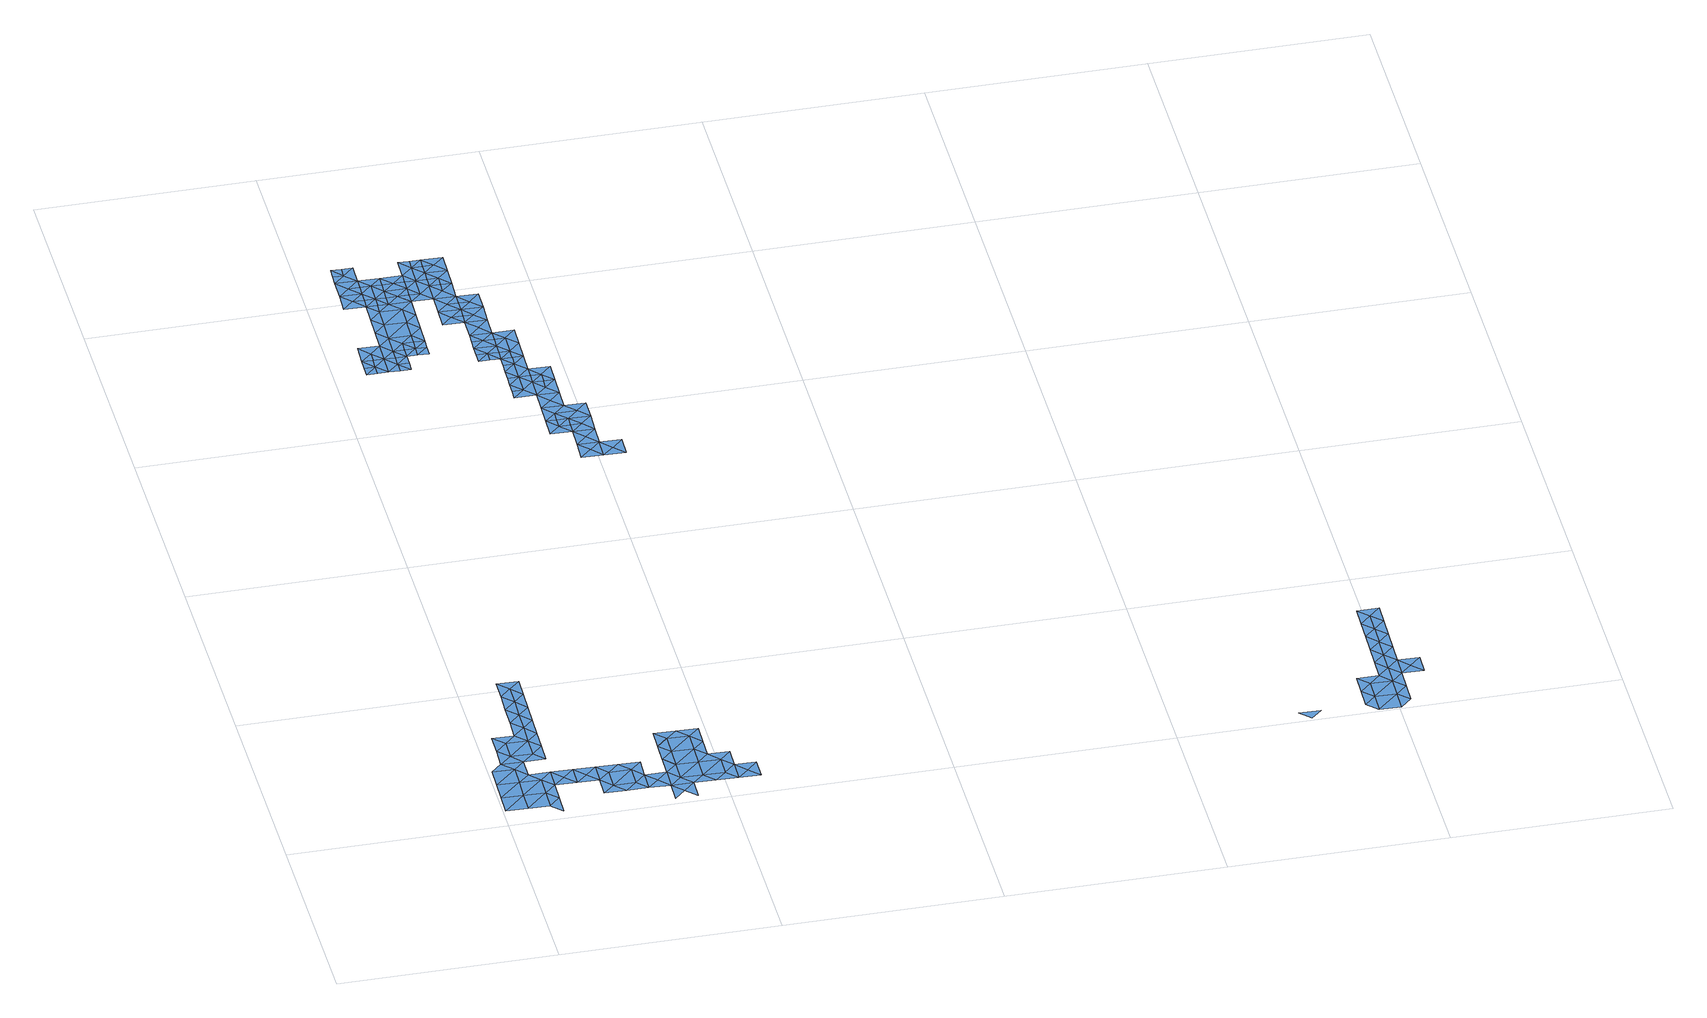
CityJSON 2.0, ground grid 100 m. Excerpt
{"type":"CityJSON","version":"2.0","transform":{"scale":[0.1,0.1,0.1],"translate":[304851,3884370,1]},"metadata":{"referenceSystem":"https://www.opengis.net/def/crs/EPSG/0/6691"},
"CityObjects":{
"waterbody1":{"type":"WaterBody","attributes":{"name":"静岡県第4次地震被害想定（元禄型関東地震）","種類":"3","津波浸水想定.浸水ランクフィールド":"Tsunami_rank.xml","津波浸水想定.浸水ランク":"1","class":"1140"},"geometry":[{"type":"MultiSurface","lod":"1","boundaries":[[[0,1,2]],[[2,3,0]],[[1,4,2]],[[5,0,3]],[[6,7,8]],[[8,5,6]],[[5,3,6]],[[9,10,4]],[[2,4,10]],[[11,6,3]],[[10,12,2]],[[7,13,14]],[[12,11,3]],[[3,2,12]],[[15,16,14]],[[13,15,14]],[[7,17,13]],[[7,6,17]],[[17,6,11]],[[18,9,19]],[[10,9,18]],[[10,20,12]],[[20,10,18]],[[21,16,15]],[[22,11,12]],[[13,23,15]],[[13,17,24]],[[12,20,22]],[[15,23,21]],[[13,24,23]],[[17,25,24]],[[22,20,26]],[[27,26,20]],[[23,28,21]],[[29,21,28]],[[23,24,30]],[[24,25,30]],[[31,32,29]],[[28,31,29]],[[22,26,33]],[[23,34,28]],[[34,23,30]],[[26,27,33]],[[31,35,32]],[[34,36,28]],[[37,32,35]],[[31,28,36]],[[33,27,38]],[[35,39,37]],[[40,35,31]],[[37,39,41]],[[40,31,36]],[[38,27,42]],[[33,38,43]],[[44,35,40]],[[39,35,44]],[[38,42,43]],[[42,45,46]],[[41,39,47]],[[45,48,46]],[[47,39,44]],[[49,42,46]],[[43,42,49]],[[48,50,46]],[[51,43,49]],[[52,51,49]],[[49,46,52]],[[53,50,48]],[[46,50,52]],[[54,52,50]],[[52,55,51]],[[50,53,54]],[[54,55,52]],[[53,56,54]],[[53,57,56]],[[56,58,54]],[[57,58,56]],[[57,59,60]],[[60,61,57]],[[58,57,62]],[[63,61,60]],[[58,64,65]],[[62,57,61]],[[64,66,65]],[[58,62,64]],[[67,68,66]],[[66,69,67]],[[66,64,69]],[[70,68,67]],[[70,71,68]],[[62,61,72]],[[67,69,70]],[[64,62,73]],[[62,72,73]],[[61,74,72]],[[70,75,71]],[[69,64,76]],[[76,64,73]],[[74,77,72]],[[78,75,70]],[[70,69,78]],[[78,69,76]],[[76,73,79]],[[73,72,80]],[[81,77,74]],[[80,72,77]],[[78,82,75]],[[79,73,80]],[[78,76,83]],[[76,79,83]],[[81,84,77]],[[80,85,79]],[[78,83,82]],[[80,77,84]],[[86,84,81]],[[80,84,85]],[[87,86,81]],[[84,86,88]],[[87,88,86]]]}]},
"waterbody2":{"type":"WaterBody","attributes":{"name":"静岡県第4次地震被害想定（元禄型関東地震）","種類":"3","津波浸水想定.浸水ランクフィールド":"Tsunami_rank.xml","津波浸水想定.浸水ランク":"2","class":"1140"},"geometry":[{"type":"MultiSurface","lod":"1","boundaries":[[[89,90,91]],[[92,93,89]],[[94,95,96]],[[97,89,93]],[[97,96,89]],[[96,90,89]],[[94,98,95]],[[99,90,95]],[[98,100,95]],[[100,101,95]],[[95,90,96]],[[101,99,95]],[[89,102,92]],[[91,102,89]]]}]},
"waterbody3":{"type":"WaterBody","attributes":{"name":"静岡県第4次地震被害想定（元禄型関東地震）","種類":"3","津波浸水想定.浸水ランクフィールド":"Tsunami_rank.xml","津波浸水想定.浸水ランク":"1","class":"1140"},"geometry":[{"type":"MultiSurface","lod":"1","boundaries":[[[103,104,105]],[[106,107,108]],[[107,106,109]],[[105,110,109]],[[105,109,103]],[[110,105,111]],[[110,112,107]],[[111,105,104]],[[112,108,107]],[[107,109,110]]]}]},
"waterbody4":{"type":"WaterBody","attributes":{"name":"静岡県第4次地震被害想定（元禄型関東地震）","種類":"3","津波浸水想定.浸水ランクフィールド":"Tsunami_rank.xml","津波浸水想定.浸水ランク":"1","class":"1140"},"geometry":[{"type":"MultiSurface","lod":"1","boundaries":[[[113,114,115]],[[116,117,118]],[[119,118,120]],[[119,121,118]],[[119,122,121]],[[123,122,119]],[[123,124,122]],[[125,124,123]],[[126,124,125]],[[126,104,124]],[[127,114,128]],[[129,114,127]],[[130,114,129]],[[131,132,133]],[[132,134,133]],[[125,134,132]],[[125,123,134]],[[134,123,135]],[[136,125,132]],[[127,136,132]],[[127,132,137]],[[133,134,135]],[[137,132,131]],[[127,137,129]],[[104,138,124]],[[130,115,114]],[[139,140,121]],[[118,141,116]],[[119,120,135]],[[121,141,118]],[[135,123,119]],[[138,122,124]],[[121,142,141]],[[120,118,117]],[[138,139,122]],[[140,142,121]],[[143,144,140]],[[98,144,143]],[[98,94,144]],[[142,93,145]],[[113,128,114]],[[145,141,142]],[[97,93,142]],[[142,96,97]],[[140,96,142]],[[144,96,140]],[[96,144,94]],[[122,139,121]]]}]},
"waterbody5":{"type":"WaterBody","attributes":{"name":"静岡県第4次地震被害想定（元禄型関東地震）","種類":"3","津波浸水想定.浸水ランクフィールド":"Tsunami_rank.xml","津波浸水想定.浸水ランク":"2","class":"1140"},"geometry":[{"type":"MultiSurface","lod":"1","boundaries":[[[146,108,147]],[[147,148,146]],[[146,149,150]],[[146,148,149]],[[150,106,146]],[[108,146,106]]]}]},
"waterbody6":{"type":"WaterBody","attributes":{"name":"静岡県第4次地震被害想定（元禄型関東地震）","種類":"3","津波浸水想定.浸水ランクフィールド":"Tsunami_rank.xml","津波浸水想定.浸水ランク":"2","class":"1140"},"geometry":[{"type":"MultiSurface","lod":"1","boundaries":[[[116,151,117]],[[116,141,151]],[[141,145,151]],[[152,153,154]],[[152,117,151]],[[153,152,151]],[[153,151,93]],[[145,93,151]]]}]},
"waterbody7":{"type":"WaterBody","attributes":{"name":"静岡県第4次地震被害想定（元禄型関東地震）","種類":"3","津波浸水想定.浸水ランクフィールド":"Tsunami_rank.xml","津波浸水想定.浸水ランク":"2","class":"1140"},"geometry":[{"type":"MultiSurface","lod":"1","boundaries":[[[155,156,110]],[[112,156,108]],[[155,125,136]],[[112,110,156]],[[113,108,156]],[[128,113,156]],[[111,104,155]],[[110,111,155]],[[155,104,126]],[[126,125,155]],[[136,127,155]],[[156,155,127]],[[128,156,127]]]}]},
"waterbody8":{"type":"WaterBody","attributes":{"name":"静岡県第4次地震被害想定（元禄型関東地震）","種類":"3","津波浸水想定.浸水ランクフィールド":"Tsunami_rank.xml","津波浸水想定.浸水ランク":"1","class":"1140"},"geometry":[{"type":"MultiSurface","lod":"1","boundaries":[[[157,158,159]],[[158,160,159]],[[161,157,159]],[[161,159,162]],[[159,163,162]],[[160,163,159]]]}]},
"waterbody9":{"type":"WaterBody","attributes":{"name":"静岡県第4次地震被害想定（元禄型関東地震）","種類":"3","津波浸水想定.浸水ランクフィールド":"Tsunami_rank.xml","津波浸水想定.浸水ランク":"2","class":"1140"},"geometry":[{"type":"MultiSurface","lod":"1","boundaries":[[[130,129,164]],[[165,166,115]],[[167,168,169]],[[168,167,170]],[[171,172,173]],[[174,166,165]],[[171,173,175]],[[168,171,175]],[[168,175,169]],[[176,164,177]],[[131,133,177]],[[164,129,177]],[[172,178,173]],[[179,175,173]],[[170,171,168]],[[177,133,179]],[[178,179,173]],[[178,180,179]],[[178,181,180]],[[180,176,179]],[[180,182,176]],[[179,176,177]],[[176,183,164]],[[183,184,164]],[[174,165,185]],[[137,131,177]],[[129,137,177]],[[130,164,115]],[[115,164,165]],[[184,165,164]],[[186,165,184]],[[186,185,165]],[[180,181,182]]]}]},
"waterbody10":{"type":"WaterBody","attributes":{"name":"静岡県第4次地震被害想定（元禄型関東地震）","種類":"3","津波浸水想定.浸水ランクフィールド":"Tsunami_rank.xml","津波浸水想定.浸水ランク":"2","class":"1140"},"geometry":[{"type":"MultiSurface","lod":"1","boundaries":[[[187,188,189]],[[187,189,190]],[[191,192,193]],[[193,192,194]],[[195,190,189]],[[191,190,192]],[[190,195,192]],[[193,196,167]],[[192,195,197]],[[195,189,198]],[[199,189,188]],[[197,194,192]],[[196,194,200]],[[196,200,167]],[[198,189,201]],[[199,201,189]],[[193,194,196]]]}]},
"waterbody11":{"type":"WaterBody","attributes":{"name":"静岡県第4次地震被害想定（元禄型関東地震）","種類":"3","津波浸水想定.浸水ランクフィールド":"Tsunami_rank.xml","津波浸水想定.浸水ランク":"2","class":"1140"},"geometry":[{"type":"MultiSurface","lod":"1","boundaries":[[[202,203,204]],[[205,204,203]],[[158,206,160]],[[157,161,207]],[[161,208,207]],[[161,209,208]],[[161,210,209]],[[211,208,209]],[[212,213,214]],[[212,215,213]],[[215,216,213]],[[216,217,218]],[[217,219,218]],[[220,218,219]],[[218,220,221]],[[221,220,222]],[[222,220,201]],[[223,214,205]],[[224,201,220]],[[205,225,223]],[[226,224,220]],[[227,225,206]],[[163,206,225]],[[208,228,207]],[[207,158,157]],[[206,163,160]],[[210,211,209]],[[158,229,206]],[[228,229,158]],[[228,230,229]],[[230,227,229]],[[223,227,214]],[[228,158,207]],[[229,227,206]],[[225,227,223]],[[205,216,204]],[[231,202,204]],[[232,231,218]],[[204,218,231]],[[214,213,205]],[[213,216,205]],[[216,218,204]],[[220,219,226]],[[218,221,232]]]}]},
"waterbody12":{"type":"WaterBody","attributes":{"name":"静岡県第4次地震被害想定（元禄型関東地震）","種類":"3","津波浸水想定.浸水ランクフィールド":"Tsunami_rank.xml","津波浸水想定.浸水ランク":"1","class":"1140"},"geometry":[{"type":"MultiSurface","lod":"1","boundaries":[[[233,234,235]],[[235,210,233]],[[210,235,211]],[[236,211,237]],[[238,236,237]],[[234,238,237]],[[234,237,211]],[[235,234,211]]]}]},
"waterbody13":{"type":"WaterBody","attributes":{"name":"静岡県第4次地震被害想定（元禄型関東地震）","種類":"3","津波浸水想定.浸水ランクフィールド":"Tsunami_rank.xml","津波浸水想定.浸水ランク":"3","class":"1140"},"geometry":[{"type":"MultiSurface","lod":"1","boundaries":[[[239,184,240]],[[240,184,241]],[[242,185,239]],[[241,184,183]],[[239,186,184]],[[181,240,241]],[[183,176,241]],[[182,241,176]],[[182,181,241]],[[240,242,239]],[[239,185,186]]]}]},
"waterbody14":{"type":"WaterBody","attributes":{"name":"静岡県第4次地震被害想定（元禄型関東地震）","種類":"3","津波浸水想定.浸水ランクフィールド":"Tsunami_rank.xml","津波浸水想定.浸水ランク":"3","class":"1140"},"geometry":[{"type":"MultiSurface","lod":"1","boundaries":[[[243,200,244]],[[167,200,243]],[[170,243,171]],[[170,167,243]],[[172,171,245]],[[244,245,171]],[[244,246,245]],[[178,172,245]],[[243,244,171]],[[178,245,246]]]}]},
"waterbody15":{"type":"WaterBody","attributes":{"name":"静岡県第4次地震被害想定（元禄型関東地震）","種類":"3","津波浸水想定.浸水ランクフィールド":"Tsunami_rank.xml","津波浸水想定.浸水ランク":"3","class":"1140"},"geometry":[{"type":"MultiSurface","lod":"1","boundaries":[[[195,198,247]],[[198,201,247]],[[197,195,248]],[[195,247,248]],[[248,247,249]],[[194,197,248]],[[226,249,247]],[[226,247,224]],[[201,224,247]],[[249,250,248]],[[194,248,250]]]}]},
"waterbody16":{"type":"WaterBody","attributes":{"name":"静岡県第4次地震被害想定（元禄型関東地震）","種類":"3","津波浸水想定.浸水ランクフィールド":"Tsunami_rank.xml","津波浸水想定.浸水ランク":"3","class":"1140"},"geometry":[{"type":"MultiSurface","lod":"1","boundaries":[[[216,251,217]],[[252,251,212]],[[251,216,215]],[[215,212,251]],[[251,252,219]],[[219,217,251]]]}]},
"waterbody17":{"type":"WaterBody","attributes":{"name":"静岡県第4次地震被害想定（元禄型関東地震）","種類":"3","津波浸水想定.浸水ランクフィールド":"Tsunami_rank.xml","津波浸水想定.浸水ランク":"1","class":"1140"},"geometry":[{"type":"MultiSurface","lod":"1","boundaries":[[[253,254,255]],[[256,254,253]],[[256,257,254]],[[257,258,254]],[[257,259,258]],[[258,259,260]],[[259,261,260]],[[262,263,264]],[[265,266,267]],[[268,254,258]],[[260,269,270]],[[260,271,269]],[[254,268,255]],[[255,262,264]],[[272,273,274]],[[273,275,274]],[[276,277,256]],[[276,278,277]],[[261,279,271]],[[271,279,280]],[[279,281,280]],[[280,281,282]],[[283,263,284]],[[270,258,260]],[[258,270,268]],[[271,285,269]],[[283,264,263]],[[272,274,286]],[[274,275,253]],[[256,253,275]],[[256,277,257]],[[257,277,278]],[[260,261,271]],[[271,280,285]],[[280,282,285]],[[286,283,284]],[[286,274,283]],[[274,253,283]],[[283,253,264]],[[253,255,264]]]}]}
},
"vertices":[
[12,207,6],[10,107,6],[112,204,6],[115,304,6],[110,104,6],[15,307,6],[117,404,6],[68,456,6],[17,407,6],[210,102,6],[212,202,6],[166,353,6],[215,302,6],[120,504,6],[71,556,6],[122,604,6],[73,656,6],[168,453,6],[261,151,6],[258,51,6],[263,251,6],[173,653,6],[266,351,6],[222,602,6],[220,502,6],[268,451,6],[315,299,6],[363,248,6],[225,702,6],[176,753,6],[271,551,6],[227,802,6],[178,853,6],[366,348,6],[273,651,6],[230,902,6],[276,751,6],[181,953,6],[415,297,6],[232,1002,6],[278,851,6],[183,1053,6],[463,246,6],[466,346,6],[281,951,6],[461,146,6],[512,194,6],[283,1051,6],[561,143,6],[515,294,6],[612,192,6],[566,343,6],[615,292,6],[661,141,6],[663,241,6],[666,341,6],[712,189,6],[761,138,5],[763,238,6],[758,38,5],[809,87,5],[861,136,5],[812,187,5],[858,36,5],[814,287,5],[766,338,6],[766,338,5],[768,438,5],[768,438,6],[817,387,5],[820,487,5],[771,538,6],[912,184,5],[914,284,5],[961,133,5],[871,535,5],[917,384,5],[1012,182,5],[919,484,5],[966,333,5],[1014,282,5],[1061,131,5],[971,533,5],[968,433,5],[1063,231,5],[1066,330,5],[1112,179,5],[1161,128,5],[1163,228,5],
[295,3501,9],[244,3453,9],[294,3451,9],[345,3500,9],[346,3550,9],[196,3554,9],[195,3504,9],[246,3553,9],[296,3551,9],[146,3555,9],[194,3454,9],[145,3505,8],[144,3455,8],[344,3450,9],
[156,3955,10],[256,3953,10],[207,4004,10],[161,4155,10],[210,4104,10],[261,4153,10],[159,4055,10],[259,4053,10],[257,4003,10],[260,4103,10],
[361,4150,10],[410,4099,10],[461,4148,11],[399,3649,9],[449,3648,9],[400,3699,9],[402,3799,9],[451,3748,9],[300,3701,9],[302,3801,10],[405,3899,10],[305,3901,10],[356,3950,10],[306,3951,10],[359,4050,10],[360,4100,10],[459,4048,11],[460,4098,11],[457,3998,11],[407,3999,11],[456,3948,11],[456,3948,10],[454,3848,9],[357,4000,10],[459,4047,11],[254,3853,10],[251,3753,9],[249,3653,9],[349,3650,9],[297,3601,9],[149,3655,9],[197,3604,9],[347,3600,9],
[212,4204,10],[264,4253,10],[214,4254,10],[164,4255,10],[162,4205,10],
[397,3599,9],[447,3598,9],[396,3549,9],[446,3548,9],
[307,4001,10],[310,4101,10],
[930,2885,10],[931,2935,10],[880,2886,10],[881,2936,10],[928,2835,10],[828,2838,10],[831,2938,10],
[510,4096,11],[512,4196,11],[464,4248,11],[651,3743,10],[602,3794,10],[551,3745,10],[652,3793,10],[654,3843,10],[655,3893,10],[605,3894,10],[514,4246,11],[554,3845,10],[559,4045,11],[507,3996,11],[656,3943,10],[556,3945,11],[607,3994,11],[659,4042,11],[609,4044,11],[560,4095,11],[561,4145,11],[564,4245,11],[562,4195,11],
[645,3493,10],[644,3443,10],[695,3491,10],[646,3543,10],[647,3593,10],[697,3591,10],[649,3643,10],[749,3640,10],[746,3540,10],[700,3691,10],[747,3590,10],[745,3490,10],[694,3441,10],[751,3740,10],[744,3440,10],
[737,3190,10],[736,3140,10],[787,3189,10],[836,3138,10],[882,2986,10],[980,2884,10],[1028,2833,10],[977,2784,10],[926,2735,10],[1026,2733,9],[938,3235,10],[887,3186,10],[936,3135,10],[889,3236,10],[839,3238,10],[840,3288,10],[790,3289,10],[841,3338,10],[792,3389,10],[741,3340,10],[742,3390,10],[885,3086,10],[794,3439,10],[834,3038,10],[844,3438,10],[933,3035,10],[1031,2933,10],[982,2984,10],[1033,3033,10],[738,3240,10],[740,3290,10],
[923,2635,10],[1023,2633,8],[975,2684,10],[1126,2730,8],[1075,2681,8],[1123,2630,8],
[612,4194,11],[661,4142,11],[610,4094,11],[664,4242,11],
[702,3791,10],[754,3840,10],[705,3891,10],[756,3940,10],
[795,3489,10],[797,3589,10],[846,3538,10],[849,3638,10],
[890,3286,10],[941,3335,10],
[4014,207,8],[4016,306,8],[3965,258,8],[4065,255,8],[4068,355,8],[4019,406,8],[4070,455,8],[4021,506,8],[4073,555,8],[3865,260,8],[3863,160,8],[3914,209,8],[3660,65,3],[3560,68,3],[3609,17,3],[3968,358,8],[3973,558,8],[3970,458,8],[4024,606,8],[4009,7,8],[4060,55,8],[4011,107,8],[4063,155,8],[4165,253,8],[4116,304,8],[4168,353,8],[4075,655,8],[4026,706,8],[4078,755,8],[3978,758,8],[3911,109,8],[3860,60,8],[3975,658,8],[3909,9,8]
]}
